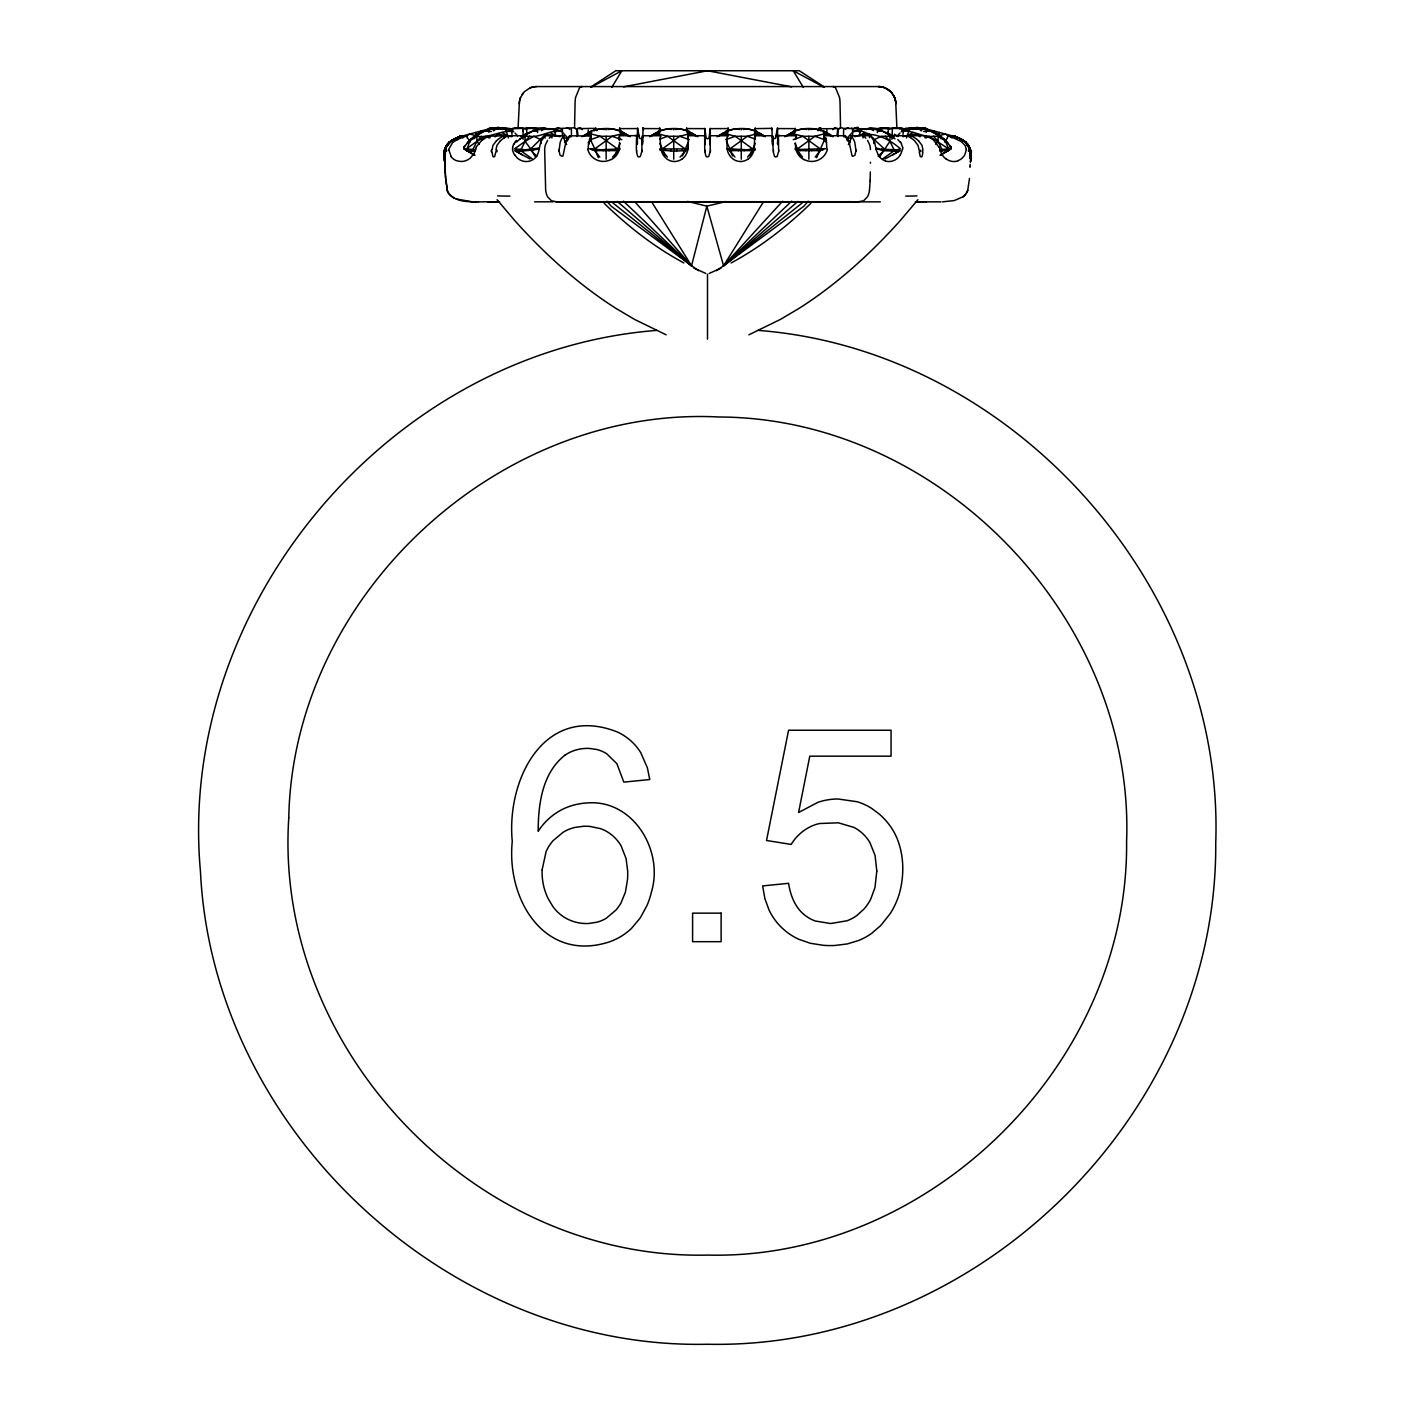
<?xml version="1.0" encoding="UTF-8"?>
<svg xmlns="http://www.w3.org/2000/svg" width="1415" height="1415" viewBox="0 0 1415 1415"><rect width="100%" height="100%" fill="white"/><g stroke="black" fill="none" stroke-linecap="round" stroke-linejoin="round"><path stroke-width="1.5" d="M452.446 140.173L445.584 147.302L444.964 162.707M594.052 128.96L594.035 130.958M704.688 136.123L704.847 144.578M704.723 129.066L704.882 141.129M710.277 140.456L710.312 128.358M444.947 159.382L445.088 151.44M444.947 158.551L444.947 156.853M588.339 142.703L590.479 139.678L591.576 130.941C601.287 127.739 612.341 127.438 621.786 131.56M620.69 134.071L620.69 130.941L628.278 135.628L620.69 134.071L612.147 136.282L600.119 136.282L591.576 134.071L583.988 135.628L591.576 130.941L582.06 136.76M688.256 134.071L688.256 130.941L695.844 135.628L688.256 134.071L679.731 136.282L667.685 136.282L659.16 134.071L659.16 130.941C668.871 127.739 679.908 127.438 689.353 131.56M710.295 136.282L710.171 150.185M755.84 134.071L755.84 130.941L763.428 135.628L755.84 134.071L747.315 136.282L735.269 136.282L726.744 134.071L726.744 130.941C736.437 127.739 747.491 127.438 756.937 131.56M777.596 129.066L777.578 138.599M826.661 142.703L824.521 139.678L823.424 130.941L831.012 135.628L823.424 134.071L814.881 136.282L802.853 136.282L794.31 134.071L794.31 130.941C807.151 126.554 822.292 127.81 832.94 136.76M820.948 130.976L820.735 128.394M820.93 128.747L837.928 128.641L834.956 127.739M710.348 129.101L708.95 138.033A1.893 1.769 -5.3 0 1 707.942 138.599M772.006 129.066L772.272 141.093M870.455 162.247L870.437 163.203M940.727 154.96L950.827 148.946L950.049 145.763M491.996 150.185L492.933 145.409L496.47 140.739M778.232 136.123L777.543 141.146M704.723 128.641L686.947 128.57M727.292 139.271L727.345 135.734L710.259 135.734L710.029 144.631M537.559 132.621L537.47 128.871M704.723 128.358L706.173 138.033A1.84 1.769 0 0 0 707.553 138.688M710.312 128.641L728.018 128.57M728 128.747L727.929 132.497M772.643 136.123L772.59 144.631L772.307 141.553M903.053 128.553L896.898 127.739L895.801 103.914A16.149 14.893 90 0 0 894.581 97.547L890.725 91.657L884.853 87.801A20.199 18.625 90 0 0 878.467 86.58L536.639 86.58A20.199 18.625 -90 0 0 530.254 87.801L524.381 91.657L520.525 97.529A16.149 14.893 -90 0 0 519.305 103.914L518.085 127.792L514.529 128.111M795.318 128.358L795.354 130.728M778.197 139.254L777.861 144.525M837.026 134.796L837.892 129.066M926.188 132.285C928.523 128.287 921.165 127.368 926.259 128.57M754.584 137.998L754.319 148.469M444.982 154.854L444.964 155.756L445.017 153.032M643.011 128.57L659.938 128.641L659.85 132.426M870.331 171.869L870.154 179.652M970.106 164.246L970.053 166.316M444.982 154.66L445.053 152.219L444.982 155.084L445.035 152.732L445 153.793M870.137 180.094L870.119 180.978M660.274 139.201L660.381 135.734L642.322 135.734A79.205 2.105 89.9 0 0 642.162 137.945L642.162 138.21M855.898 150.043L854.784 142.367A23.595 6.474 -89.9 0 0 853.988 140.315L853.616 139.59A73.085 19.951 89.9 0 0 851.158 135.752L870.084 135.716L872.418 138.528M870.119 181.208L869.447 190.371M970.053 166.439L970.018 167.359M642.039 140.739L641.809 150.185M445.035 152.466L445.159 149.566A8.932 8.242 90 0 1 447.264 144.525L449.475 142.261A22.18 22.18 0 0 1 451.526 140.739L453.048 139.82M778.586 150.202L778.498 140.739M795.177 132.267L795.336 128.641L777.596 128.57A66.063 1.574 89.9 0 0 777.454 127.845L775.615 138.033A1.875 1.769 -5.2 0 1 772.82 138.033L772.785 138.21A40.947 0.991 -89.9 0 1 772.908 140.616M771.564 129.649L771.882 127.934A69.494 1.68 -89.9 0 1 771.971 128.358L755.026 128.641L755.115 132.426M795.566 139.413L795.761 135.734L778.232 135.734A79.205 1.875 89.9 0 1 778.374 138.157A39.425 0.937 90 0 1 778.498 140.474M922.969 151.759L922.156 156.234A1.804 1.291 88.6 0 1 920.175 156.234L919.219 151.741M445.106 150.91L445.124 150.344M795.495 143.003L795.601 148.133A6.085 2.441 76.5 0 0 795.92 149.247A15.424 15.317 50.8 0 0 802.641 158.869A16.025 16.025 0 0 0 803.826 159.63M710.188 140.191L710.153 141.129M843.641 129.066L843.552 132.957A11.179 2.724 90 0 0 843.747 136.813M445.141 150.078L446.132 146.116L448.997 142.667A21.756 21.703 83.2 0 1 451.526 140.739L452.163 140.35M710.029 143.286L710.118 141.553M445.177 149.406L446.945 144.843L451.526 140.739A34.561 34.278 55.6 0 1 453.667 139.448L460.494 136.335M636.555 138.493L636.591 138.051A79.205 2.052 -89.9 0 1 636.732 135.645L619.257 135.734L619.452 139.431M710.224 143.746L710.135 144.525M619.805 132.267L619.682 127.828L619.611 130.728M619.646 128.641L637.44 128.57A72.643 1.875 -89.9 0 1 637.546 128.022L639.456 138.033A1.893 1.786 -5.4 0 0 640.464 138.599M888.213 131.507L888.284 130.534A26.301 18.147 -89.6 0 1 888.532 129.083M859.312 132.249L859.418 130.693M495.887 150.185L496.93 145.409L500.45 140.739M969.487 178.485L967.736 190.264A14.504 13.389 90 0 1 962.996 196.844A14.504 13.389 -90 0 0 967.789 190.424L967.736 190.264M637.457 143.87L637.475 141.553M727.168 138.033L726.992 148.61A6.031 2.37 78.3 0 0 727.168 149.265A15.388 15.282 54.9 0 0 732.899 158.922A12.859 12.841 0 0 0 739.815 161.487L740.646 161.505M852.555 129.066L852.661 136.123M877.388 132.621L877.495 128.624L870.72 127.774A23.86 14.327 82.9 0 0 869.659 127.934L866.67 129.561M855.827 151.334L854.908 155.279L852.944 156.251A1.84 1.84 0 0 1 852.025 155.827L849.407 143.534A21.03 5.748 -90 0 0 848.434 140.669M642.746 141.093L643.011 129.066M495.763 151.723L494.808 156.216A1.804 1.291 -88.6 0 1 492.809 156.234L492.013 151.741M710.082 151.741L708.844 156.216A1.822 1.822 0 0 1 706.014 156.269L704.812 151.741M778.48 151.759L777.242 156.234M641.72 151.723L640.464 156.216A1.84 1.84 0 0 1 637.652 156.251L636.449 151.759M642.711 141.553L642.428 144.383L642.339 137.52M824.149 140.792L824.344 135.734L845.427 135.734A70.555 19.315 -89.9 0 1 848.063 139.873L848.416 140.739M704.971 144.595L704.9 141.553M859.577 129.066L858.127 128.093M851.122 136.123L850.786 138.847M511.947 134.337L511.664 129.066L505.42 127.774M755.239 130.728L755.239 127.881M926.312 130.534L926.188 128.57M845.374 136.123L845.233 137.52M826.908 148.929L826.413 142.314M892.405 129.066L892.175 132.957A11.037 7.446 -89.8 0 0 892.706 136.795M688.115 148.61L688.168 142.261M926.277 130.923L926.613 128.641L914.002 127.898L919.732 127.792M562.356 136.123L562.462 129.19M686.664 127.774L686.363 130.728M863.309 136.247L863.026 137.927M926.383 130.056L926.595 128.694L921.961 128.641M921.307 128.624L921.236 129.013A21.437 20.836 73.5 0 0 921.094 130.764M512.584 147.178L513.61 144.135M909.031 127.81L903.46 129.083L903.018 134.319M445.513 147.514L445.212 148.823L449.422 142.296A22.109 22.109 0 0 1 451.526 140.739A34.915 34.88 -17.7 0 1 454.038 139.271L456.355 138.122M892.582 136.123L891.875 139.271M873.709 143.446L874.399 139.678L869.252 134.071L861.081 130.941L853.192 131.56C865.945 126.059 882.359 128.606 893.36 136.866M847.408 140.899L846.506 138.829L851.848 133.01M848.982 140.739L850.45 142.367L847.585 139.89M878.662 148.646L875.85 148.08L875.655 149.088L897.57 149.795L900.488 148.893C888.107 137.892 871.339 130.215 854.943 136.689M899.126 149.495L898.932 150.503L893.59 151.193L883.951 150.609L881.297 149.919L881.492 148.929M879.405 157.1L889.929 141.359L890 134.071L890.76 135.628L885.914 132.497M886.657 150.503L886.834 149.495M891.503 150.786L891.68 149.795M895.624 150.786L895.819 149.795M950.65 146.523L950.349 148.646L939.825 149.795L939.631 150.786L941.736 151.193L942.054 149.477L938.074 141.359L933.529 136.282C922.191 137.856 912.41 129.19 901.32 131.56C916.973 125.086 937.756 129.667 948.138 143.463M941.736 151.193L943.964 149.795M943.77 150.786L945.698 149.795M945.556 150.556L947.272 149.495M940.745 154.783L948.298 150.609L948.634 148.893L944.849 139.678L937.827 136.282L933.529 136.282M949.412 149.919L949.606 148.929M950.685 149.088L951.021 147.019M659.726 127.774L659.691 130.728M588.622 142.314L588.145 148.929M698.656 270.69L691.546 265.79L706.846 206.166L725.895 201.567M818.047 130.728L819.338 127.774M906.98 136.123L906.467 137.963M939.578 132.497L938.746 135.61L941.877 138.652M643.153 136.07L642.233 138.016A1.893 1.786 -5.4 0 1 641.243 138.582M589.33 139.66L589.896 137.892M445.354 148.097L447.741 143.888L445.265 148.469A6.138 5.589 -61.4 0 0 445.141 149.265A6.014 5.324 -63.3 0 1 445.283 148.168A5.996 5.2 -65.3 0 0 445.23 149.265A6.102 5.465 -63.9 0 1 445.3 148.54L447.635 144.012L445.265 148.487A6.138 5.572 -61.8 0 0 445.141 149.265A6.12 5.554 -62.5 0 1 445.23 148.504L446.132 146.099M948.174 136.123L953.02 135.734A81.699 81.628 31.2 0 1 958.291 137.874L960.75 139.112A35.976 35.959 -16.5 0 1 963.58 140.739L965.897 142.49M948.28 135.822L949.288 136.07M924.826 137.733L925.534 135.822L926.79 136.282M966.321 149.265L965.242 145.71L962.342 142.579A22.64 21.72 -82 0 0 960.891 141.5A25.558 24.515 -82.1 0 0 960.307 141.111L952.419 137.326L953.002 135.787A79.134 79.081 1 0 1 958.574 138.016A79.152 79.099 18.2 0 0 953.02 135.752A70.361 67.832 -89.7 0 1 962.342 139.89L967.701 144.277L969.894 148.858L967.648 144.224M540.672 142.402L539.044 149.424A11.426 7.57 -85.3 0 1 538.337 152.59L537.311 154.854M474.273 154.96L466.702 150.609L470.151 139.678C481.206 129.083 499.548 125.564 513.68 131.56C501.317 129.791 489.908 138.299 477.173 136.282L470.151 139.678L466.862 143.463M566.584 140.739L566.937 139.961A70.555 19.315 89.9 0 1 569.573 135.769L590.674 136.088M947.502 137.945L944.566 142.066M476.165 147.089L482.427 139.59M952.118 137.98L948.899 135.981M614.818 155.915L620.071 143.357M682.384 155.915L688.504 141.518M749.968 155.915L755.221 143.357M816.65 157.684L824.521 139.678L814.881 136.282L797.512 148.893L794.876 148.929L797.512 150.609L820.222 150.609L825.37 148.646L800.253 149.495L797.512 148.893L794.929 143.357M541.149 141.305L545.005 135.734L563.842 135.734A73.085 19.951 -89.9 0 0 561.366 139.501L561.012 140.35A23.595 6.474 89.9 0 0 560.199 142.314L559.102 150.043M480.941 132.497L473.99 138.705L476.855 134.071L476.926 141.359L472.946 149.477L473.264 151.193L475.369 150.786L475.175 149.795L464.651 148.646L463.855 147.231L464.951 145.763M728.177 127.774L728.548 130.728M643.188 127.792L643.206 127.757A63.392 1.68 89.9 0 0 643.047 128.376M832.71 129.649L834.709 127.774M611.722 87.447L621.839 70.75L591.116 87.235M716.45 270.69L723.56 265.79L763.322 202.08M900.453 154.801L898.985 156.8A19.474 14.044 88.2 0 1 896.685 158.869L896.385 159.152A23.224 16.573 -89.4 0 1 891.521 161.222A24.533 17.493 -89.2 0 1 890.106 161.487A24.143 17.228 -89.5 0 1 885.277 160.992M446.857 144.949L445.265 148.504A6.085 5.501 -63.4 0 0 445.141 149.265M547.605 140.35L545.571 144.489A8.932 3.378 -90 0 0 544.669 149.389L545.659 190.371A14.504 5.483 -90 0 0 547.57 196.844L551.479 200.771L556.997 201.867M473.07 154.73L470.965 157.366A20.005 14.115 -88.3 0 1 469.179 158.958L468.931 159.099A24.002 17.122 89.4 0 1 458.548 161.098L457.717 161.009A18.2 13.248 -87.1 0 1 450.943 156.57M454.64 138.953L454.233 139.165A35.428 35.41 -5.9 0 0 451.526 140.739A21.596 21.596 0 0 0 448.98 142.667L448.06 143.552L448.997 142.667A29.803 29.75 -15.5 0 1 454.127 139.271A35.198 35.18 -20.6 0 0 451.526 140.739A22.109 22.092 -29 0 0 449.422 142.314L445.265 148.504A6.102 5.483 -64.1 0 0 445.212 149.265L445.601 147.266L445.265 148.504A6.138 5.501 -63.2 0 0 445.212 149.265A6.138 5.519 -63.3 0 1 445.3 148.487L450.129 141.73A23.737 22.888 89.3 0 1 451.526 140.739A35.251 35.234 -2.6 0 1 454.162 139.201L454.569 138.988M522.135 94.434L523.179 92.983M935.81 144.365L938.074 141.359L938.145 134.071L941.01 138.705L938.888 135.628L934.059 132.497M845.303 129.472L846.506 128.323M514.759 142.349L516.51 140.35M612.447 157.1L620.124 148.929L600.349 149.795L589.63 148.646L594.778 150.609L617.488 150.609M680.031 157.1L687.708 148.929L659.708 148.929M747.598 157.1L752.639 150.609L755.292 149.919M815.182 157.1L820.222 150.609M852.856 129.349L855.279 127.774M917.928 199.71L899.905 220.988C870.048 254.152 836.672 284.45 798.944 308.452L780.496 319.383L748.871 334.807M463.855 147.231L470.151 139.678M594.282 128.358L577.072 128.641L580.044 127.739M447.458 144.224L448.449 143.18M549.232 138.21L551.514 135.84M808.213 201.213L803.932 206.166L723.56 265.79L706.846 206.166L687.584 201.408M481.471 136.282L476.926 141.359L466.366 148.893M521.64 136.866C532.624 128.694 549.055 126.006 561.808 131.56C550.718 129.172 540.919 137.75 529.617 136.282L525.071 141.359L514.512 148.893L525.69 149.795L539.15 148.08L539.345 149.088L521.41 151.193L516.05 150.503L515.874 149.495M802.959 202.327L723.56 265.79L782.583 201.213M495.038 136.866L497.62 134.071L511.929 136.689M897.322 135.928L899.993 133.01M448.06 143.552L449.068 142.597A21.596 21.596 -75.2 0 1 451.544 140.757A40.027 40.009 0 0 1 455.825 138.387L456.656 137.98A78.816 78.745 2.5 0 1 461.998 135.769L466.844 136.123M878.184 156.269L883.951 150.609M566.018 140.739L564.55 142.367L568.494 138.829L563.152 133.01M473.123 138.652L481.241 130.941L485.292 131.188M797.848 201.408L723.56 265.79L791.693 201.16M810.83 203.353C786.545 226.86 760.669 247.006 731.131 262.942M535.595 157.1L530.713 148.893L545.748 134.071L560.057 136.689M587.809 133.947L590.479 131.56M470.204 140.828L476.112 135.628M723.56 265.79L726.868 262.925M859.966 129.897L861.399 128.73L859.153 135.628L865.149 132.497M908.112 129.897L909.527 128.73L907.28 135.628L903.071 136.689M564.673 755.415C542.157 773.28 538.213 804.392 538.195 831.277C545.995 819.09 558.041 809.698 571.961 805.613A61.959 61.959 0 0 1 586.553 802.995C632.77 798.679 663.989 850.309 651.484 891.804A80.478 80.478 0 0 1 647.009 905.459L640.217 917.981L631.55 928.328A59.978 59.978 0 0 1 621.079 936.376A61.818 61.818 0 0 1 609.104 941.983C544.315 962.731 506.252 899.462 512.265 841.447C506.234 778.94 544.598 703.485 617.046 731.856A53.876 53.876 0 0 1 630.436 740.47A53.682 53.682 0 0 1 640.712 752.603L647.363 767.744L649.768 779.524L623.82 782.124L616.887 763.676L606.681 753.717A33.765 33.765 0 0 0 596.776 749.49L589.401 748.429A43.777 43.777 0 0 0 584.342 748.5A39.691 39.691 0 0 0 564.638 755.362M875.637 129.649L880.554 127.774A31.307 22.056 -89.9 0 1 882.288 127.721L884.8 127.934A69.282 48.8 -89.9 0 1 887.311 128.358L888.496 128.624L877.495 128.624M962.872 196.844L954.311 200.559L942.514 201.85M879.617 129.649L884.534 127.774A31.236 22.003 89.9 0 1 886.25 127.721L888.142 127.845A66.027 46.483 89.9 0 1 891.291 128.376L903.46 128.641L899.321 128.641M882.748 158.834L893.59 151.193L893.909 149.477L889.929 141.359L885.383 136.282L881.103 136.282L874.399 139.678L884.287 148.893M521.091 136.601L522.383 135.734L507.879 135.734A79.063 55.875 89.9 0 0 503.935 138.033L503.475 138.369A39.991 28.247 89.9 0 0 500.45 140.739M466.207 136.318L469.585 134.071L476.236 135.628L475.422 132.497M598.35 157.684L594.778 148.893L612.147 136.282L621.786 139.678M665.032 155.915L662.362 148.893L679.731 136.282L689.353 139.678M752.639 150.609L729.928 150.609L727.292 148.929L729.928 148.893L747.315 136.282L755.009 139.006M590.851 86.969L615.773 70.75L799.334 70.75L824.255 86.969M529.068 132.497L524.257 135.61L525 134.071L525.071 141.359L521.091 149.477L521.41 151.193L532.252 158.834M888.691 129.543L893.307 127.881A26.248 20.783 -80 0 1 894.917 127.739L896.243 127.721M649.626 136.76L656.383 132.603M659.16 134.071L651.572 135.628L659.16 130.941L658.063 131.56M717.21 136.76L723.949 132.603M726.744 134.071L719.156 135.628L726.744 130.941L725.647 131.56M784.794 136.76L791.533 132.603M794.31 134.071L786.722 135.628L794.31 130.941L793.214 131.56M452.482 140.156L453.384 139.643M901.797 129.968L905.918 128.305M939.967 155.261L950.827 148.946M892.582 154.96L900.17 150.609L885.047 158.958M453.578 139.519L453.631 139.501A30.405 30.122 31.3 0 0 449.404 142.278M454.003 139.289L454.144 139.218A29.697 29.662 -28.8 0 0 448.962 142.614A30.016 29.963 -4.4 0 1 454.25 139.201M457.469 139.59L454.25 141.465A22.039 21.119 82.9 0 0 452.322 142.95L448.767 149.265A11.55 8.826 -84.5 0 0 448.785 150.008M477.899 134.69L485.027 130.941L491.341 131.56M526.044 134.69L533.172 130.941L537.382 131.365M913.294 132.497L907.316 135.61L917.38 134.071L919.962 136.866M909.385 129.101L908.819 129.384M493.198 130.622L496.877 128.73L502.891 129.419M541.326 130.622L545.023 128.73L551.019 129.419M454.781 138.882L455.825 138.369M925.888 137.98L929.231 136.282L948.634 148.893M520.048 138.829L525.319 136.282L529.617 136.282M462.882 137.98L462.015 135.858A78.833 78.816 -86.8 0 0 456.461 138.051L456.196 138.192A40.84 40.84 0 0 0 451.526 140.722A22.587 21.773 90 0 0 449.262 142.42M488.352 136.247L503.899 135.734A79.063 55.839 -89.9 0 0 499.973 138.033L499.513 138.369A40.115 28.335 -89.9 0 0 496.47 140.739M457.063 137.786L456.815 137.892A80.036 78.639 -13.6 0 1 461.98 135.734L462.015 135.858A78.886 77.56 12.3 0 0 456.567 138.086M709.198 273.449L721.031 268.089M555.388 129.066L556.944 128.058M584.006 135.61L591.576 132.497M651.59 135.61L659.16 132.497M719.156 135.61L726.726 132.497M786.74 135.61L794.31 132.497M840.262 127.828L838.423 129.738A11.408 3.042 -89.2 0 0 837.786 131.683M460.353 136.388L461.768 135.84A81.557 80.231 16.5 0 0 456.78 137.839M461.361 136.052A67.319 64.895 89.7 0 0 452.782 139.89L453.454 139.59A69.742 67.23 89.9 0 1 461.343 136.035L461.998 135.769A79.983 78.515 -16.4 0 0 456.833 137.927A81.345 81.274 -12.9 0 1 461.998 135.752L461.661 135.893M466.72 135.787L459.645 138.528A52.974 50.48 -87.1 0 0 457.523 139.678M464.774 136.494L466.101 135.999M659.991 139.006L667.685 136.282L685.072 148.893M725.647 139.678L735.269 136.282L752.639 148.893L755.292 148.929M793.214 139.678L802.853 136.282L820.222 148.893M958.167 160.779L957.371 161.045A23.984 16.998 88.9 0 1 946.264 158.993M594.335 130.428L600.119 128.73L604.134 129.508M659.991 130.994L667.685 128.73L671.701 129.508M727.575 130.994L735.269 128.73L739.284 129.508M795.142 130.994L802.853 128.73L806.868 129.508M847.532 127.881L848.505 127.721M461.361 136.282L489.484 128.73L493.552 129.313M846.506 138.829L850.716 137.75M726.496 141.518L729.928 148.893L747.067 149.795L752.639 148.893M512.124 128.535L516.104 127.898M861.876 129.508L865.697 128.73M910.022 129.508L913.825 128.73M566.672 201.655L564.072 201.814M608.132 129.508L612.147 128.73L619.858 130.994M675.716 129.508L679.731 128.73L687.425 130.994M743.3 129.508L747.315 128.73L755.009 130.994M810.866 129.508L814.881 128.73L820.665 130.428M623.52 86.828L707.553 70.75L791.569 86.828M924.402 128.287L924.897 128.358A60.668 60.633 22.9 0 0 918.795 127.721L917.61 127.721A29.662 29.644 -24.5 0 0 914.09 127.863L912.94 128.04L921.713 127.969M488.812 132.285L488.617 128.606L501.246 127.916M488.405 128.712L505.102 127.757M685.072 150.609L673.717 151.193L659.708 149.919M921.448 129.313L925.534 128.73L953.639 136.282M490.899 128.27L499.477 127.757M491.076 128.234L492.986 128.004M913.17 128.004L917.309 127.721A30.529 30.316 79.3 0 0 915.31 127.774L909.916 127.757M497.638 128.093L502.219 128.058L490.209 128.358A63.799 62.932 -50.3 0 1 495.515 127.916M863.981 129.419L869.977 128.73L873.674 130.622M912.109 129.419L918.123 128.73L921.802 130.622M656.507 330.403C390.452 351.203 176.344 605.62 200.435 871.269C212.657 1129.807 448.714 1350.016 707.5 1344.25C977.535 1350.052 1217.784 1113.11 1215.733 843.022C1224.824 587.596 1013.441 350.159 758.493 330.403M558.235 127.774L562.056 129.349M493.163 127.987L501.865 127.987M840.457 127.774A30.051 8.207 89.9 0 1 840.687 127.739L842.332 127.987A77.171 21.084 90 0 1 843.163 128.358L859.613 128.624M877.618 131.365L881.828 130.941L888.956 134.69M923.659 131.56L929.973 130.941L937.101 134.69M464.35 146.523L464.173 148.946L466.702 150.609L473.264 151.193M855.421 127.757L856.623 127.757M495.126 127.916A64.453 64.135 -19.6 0 0 490.227 128.482A69.653 69.636 -86.4 0 1 493.676 127.934L495.904 127.774M499.778 127.881L504.978 127.757M929.708 131.188L933.758 130.941L938.729 135.628L945.415 134.071L948.793 136.318M495.604 127.792L496.63 127.739A32.032 32.014 -42.6 0 1 501.016 127.863L502.219 128.058L500.397 127.828M497.815 127.721A30.741 30.493 -79.2 0 1 499.796 127.774A31.625 31.625 0 0 0 497.196 127.721L495.48 127.792A63.587 63.587 -86.7 0 0 490.209 128.376A69.547 69.547 0 0 1 493.694 127.934A69.441 69.441 86.5 0 0 490.209 128.358A60.509 60.474 17.5 0 1 496.382 127.739L497.39 127.721M915.682 127.757L917.168 127.721M499.796 127.774A31.749 31.749 0 0 0 497.16 127.739L496.117 127.757A61.34 61.34 0 0 0 490.209 128.358A69.494 69.494 0 0 1 493.711 127.934M496.4 127.739L496.223 127.757A60.986 60.951 -2.5 0 0 490.227 128.394A63.374 63.374 0 0 1 495.48 127.792A63.304 63.286 86.3 0 0 490.209 128.376A60.898 60.845 -13.1 0 1 496.24 127.757A61.27 61.199 -20 0 0 490.227 128.394A60.863 60.827 -15 0 1 496.258 127.721L497.266 127.721A30.228 30.21 -15.8 0 1 501.016 127.863A32.28 32.244 26.7 0 0 496.4 127.774A60.527 60.509 3.5 0 0 490.209 128.358A60.827 60.827 0 0 1 496.276 127.721L497.266 127.721A30.281 30.263 -2.5 0 1 501.016 127.863A29.768 29.556 77.6 0 0 497.709 127.721M916.973 195.907L914.744 195.977A72.979 7.588 4.1 0 1 910.676 196.066L905.706 196.101M518.102 127.739L520.755 127.774A22.905 18.112 79.9 0 1 522.648 128.093L526.292 129.543M495.232 201.814L498.947 201.638L493.959 201.814M910.836 127.721L917.451 128.093M674.566 161.505L675.291 161.487A12.877 12.859 0 0 0 682.172 158.905M495.002 201.814L493.145 201.814M558.023 201.867L563.046 201.814M498.345 127.721L497.019 127.721A30.422 30.405 -12.3 0 1 501.016 127.863A30.033 30.016 14.4 0 0 497.337 127.721L497.125 127.721A30.405 30.387 -22.7 0 1 501.016 127.863A30.051 30.016 -0.4 0 0 497.319 127.739A50.728 50.728 0 0 0 492.385 128.093M478.27 201.867L487.927 201.814M851.406 201.814L848.434 201.655M940.993 201.867L925.145 201.814M962.465 140.05L961.687 139.607A72.819 70.202 -89.9 0 0 953.002 135.769A81.982 80.443 -14.7 0 1 958.256 137.963L958.167 137.839A81.911 80.567 -16 0 0 953.038 135.681L951.092 135.734M476.342 201.867L478.376 201.867M476.572 201.867L475.405 201.867M487.609 201.814L488.882 201.814M475.865 201.867L474.343 201.867M488.458 201.814L490.156 201.814M921.961 201.814L923.553 201.814M555.352 128.641L574.543 127.774L575.056 103.914A16.202 6.138 -90 0 1 575.551 97.547L579.531 87.801A20.058 7.588 -90 0 1 582.149 86.58A20.058 7.606 90 0 0 580.857 86.863M511.558 128.73L523.798 128.358A69.353 48.977 -89.9 0 1 526.292 127.934L528.803 127.721A31.395 22.162 -89.9 0 1 530.554 127.774L535.489 129.649M635.105 135.522L639.368 135.522M775.738 135.522L780.001 135.522M925.569 135.716L911.065 135.716A79.311 55.822 89.9 0 1 915.027 138.033L915.7 138.511A39.355 27.716 89.9 0 1 918.53 140.722M885.383 136.282L889.681 136.282L894.952 138.829M562.799 201.726L852.308 201.726M488.723 201.867L499.69 201.867M534.569 201.832L553.336 201.814M555.759 201.814L880.325 201.867M915.417 201.867L926.383 201.867M852.06 201.814L857.26 201.867M490.598 201.814L491.783 201.814M475.157 201.867L473.406 201.867M492.455 201.814L493.357 201.814M492.915 201.814L491.553 201.814M509.878 196.101L504.306 196.066A72.979 7.588 -4.1 0 1 500.256 195.977L497.585 195.889M857.614 201.867L863.539 200.824L867.519 196.773A14.504 5.483 -90 0 0 869.482 190.424M473.99 201.867L471.655 201.832M917.504 127.721L922.226 128.022A73.085 72.183 54.7 0 1 924.897 128.287A63.993 63.887 21.9 0 0 919.856 127.704L919.962 127.81M920.334 201.814L916.283 201.655M472.469 201.85L455.665 198.825L459.044 200.081A37.993 37.993 0 0 0 465.358 201.39L471.425 201.832M918.176 127.721L917.857 127.721A31.325 31.325 0 0 0 915.31 127.774A29.963 29.715 -87.5 0 1 916.938 127.721L923.128 128.128M498.151 127.721L499.265 127.739M920.404 127.969A66.523 65.621 49.9 0 1 924.862 128.5A66.063 66.063 -86.1 0 0 920.422 127.845L917.734 127.721A31.254 31.254 0 0 0 915.31 127.774M923.783 128.199L922.085 128.004A72.66 72.643 -86.6 0 1 924.897 128.358A63.339 63.321 86.8 0 0 919.608 127.774L917.698 127.721A30.051 30.033 12.6 0 0 914.09 127.863L912.887 128.058L914.072 127.881A29.91 29.892 -10.1 0 1 917.698 127.721L917.964 127.721A30.44 30.422 24.5 0 0 914.09 127.863A32.014 31.979 -28.7 0 1 918.583 127.774L920.493 127.845A66.134 66.134 0 0 1 924.897 128.376A64.117 63.781 13.7 0 0 919.892 127.916M921.342 127.934A69.3 69.3 0 0 1 924.897 128.358A59.925 59.908 -58.3 0 0 918.547 127.704L917.769 127.721A30.193 30.157 8.7 0 0 914.09 127.863A32.12 32.103 28.3 0 1 918.636 127.757L919.608 127.792A63.197 63.197 0 0 1 924.879 128.376A69.459 69.441 86.2 0 0 921.377 127.934L923.341 128.146M918.689 127.739A60.332 60.279 7.5 0 1 924.879 128.394A61.163 61.128 28 0 0 918.936 127.757A60.827 60.827 0 0 1 924.897 128.358A60.226 60.191 -12.3 0 0 918.636 127.739L917.769 127.721A30.033 29.998 9 0 0 914.09 127.881A30.139 30.104 16.8 0 1 917.84 127.739L918.724 127.739A60.474 60.456 11.6 0 1 925.251 128.429M918.317 127.739L920.351 127.845M566.601 127.721L567.574 127.881M920.121 127.828L922.969 128.111M947.077 150.503L948.298 150.609M501.334 127.916L502.237 128.058M899.975 128.04L900.877 128.164M878.52 149.406L881.297 149.919M549.303 128.73L553.124 129.508M501.175 128.73L504.978 129.508M564.284 137.75L568.494 138.829M509.789 128.447L512.743 129.649M580.292 127.774L582.29 129.649M851.476 128.199L852.626 128.624M949.235 136.105L950.562 136.53M574.738 127.828L576.577 129.738A11.408 3.042 89.2 0 1 577.214 131.683M823.424 132.497L830.994 135.61M755.84 132.497L763.41 135.61M688.274 132.497L695.844 135.61M620.69 132.497L628.26 135.61M666.129 334.807L634.486 319.383L616.056 308.452C578.328 284.45 544.952 254.152 515.095 220.988L497.072 199.71M693.969 268.089L705.802 273.449M958.539 138.016L960.007 138.723M959.158 138.299L959.883 138.652M489.112 137.98L485.769 136.282L476.926 141.359L479.19 144.365M549.851 132.497L555.83 135.61L553.601 128.73L555.034 129.897M501.706 132.497L507.684 135.61L505.473 128.73L506.888 129.897M595.627 127.774L596.918 130.728M961.687 139.607L960.785 139.13A30.104 30.051 7.5 0 1 966.162 142.632L967.241 143.764M969.965 150.043L970.071 152.502L969.929 149.265A6.12 5.554 62.2 0 0 969.876 148.54L966.127 142.685A29.963 29.927 21.6 0 0 960.873 139.218L961.015 139.254A29.662 29.627 29.3 0 1 966.144 142.632L969.841 148.487A6.155 5.625 61.4 0 1 969.947 149.265L970.159 157.189L969.929 149.265A6.12 5.554 62.4 0 0 969.876 148.54L964.889 141.677A23.825 22.976 -89.3 0 0 963.562 140.739L961.351 139.431M823.99 87.235L793.267 70.75L803.384 87.447M529.953 158.958L514.83 150.609L522.418 154.96M466.702 150.609L474.255 154.783M683.87 262.942C654.331 247.006 628.455 226.86 604.17 203.353M464.173 148.946L475.033 155.261M758.617 132.603L765.374 136.76M691.051 132.603L697.79 136.76M623.467 132.603L630.206 136.76M568.6 128.323L569.803 129.472M617.488 148.893L600.119 136.282L590.479 139.678L594.778 148.893M946.211 159.134L945.945 158.94A20.022 14.062 87.8 0 1 944.141 157.33L942.019 154.748M894.351 136.848L892.653 135.716L907.086 135.716A79.311 55.857 -89.9 0 1 911.065 138.051L911.508 138.352A40.221 28.335 -89.9 0 1 914.55 140.722L918.052 145.409L919.096 150.202M887.948 89.41L891.928 92.983M539.486 129.649L534.534 127.774A31.484 22.251 89.9 0 0 532.747 127.721L531.509 127.792A63.286 44.714 89.9 0 0 527.777 128.376L526.539 128.641L543.749 127.739A26.16 15.6 -82.8 0 1 544.934 127.881L548.259 129.543M651.784 202.08L691.546 265.79L611.174 206.166L606.894 201.213M933.688 140.35L938.923 147.107M612.147 202.327L691.546 265.79L634.769 201.726M967.559 144.118L969.841 148.557L965.755 142.367A22.764 21.933 -90 0 0 963.615 140.775A35.234 35.198 14.8 0 0 960.944 139.201A30.051 30.033 18.4 0 1 966.162 142.614L965.631 142.261A30.246 29.927 -38.1 0 0 961.528 139.572A34.314 34.031 -55.8 0 1 963.58 140.722A22.18 22.18 0 0 1 965.631 142.243L969.929 149.265A6.014 5.324 63.6 0 0 969.823 148.204M617.258 201.408L691.546 265.79L623.414 201.16M681.659 257.194L691.546 265.79M960.873 139.165A35.446 35.428 17 0 1 963.58 140.739A21.738 21.703 -82.8 0 1 966.038 142.597L966.091 142.65A21.596 21.579 0 0 0 963.562 140.739A35.287 35.269 27.5 0 0 960.926 139.201M938.888 135.628L944.795 140.828M470.452 142.066L467.516 137.945M824.521 131.56L827.191 133.947M966.038 142.597L969.929 149.265A6.014 5.236 64.8 0 0 969.735 148.204L967.984 144.631A8.932 8.242 90 0 1 970.089 149.389M863.575 135.84L865.874 138.21M966.657 143.18L969.841 148.557L968.974 146.134M897.818 139.59L900.329 142.296M918.53 140.739L922.049 145.409L922.987 150.202M531.05 150.609L536.816 156.269M969.806 148.522A6.138 5.519 63.1 0 1 969.894 149.265A6.12 5.519 63.6 0 0 969.806 148.522A6.049 5.412 65.3 0 1 969.894 149.265L965.702 142.314A22.463 22.216 -81.6 0 0 963.562 140.757A39.39 39.39 0 0 0 959.547 138.511M515.007 133.01L517.678 135.928M944.849 139.678L951.145 147.231M967.453 143.994L969.753 148.08M797.512 148.893L797.512 150.609L802.553 157.1M729.928 148.893L729.928 150.609L734.969 157.1M662.362 150.609L667.402 157.1M594.778 150.609L599.818 157.1M967.701 144.295L969.24 146.629M530.713 148.893L525.071 141.359L533.897 136.282L540.601 139.678L541.273 143.446M772.838 138.016L771.936 136.07M878.75 156.251L876.221 149.937A11.55 7.57 85.3 0 1 876.168 149.336L874.665 142.827M867.501 140.35L869.518 144.489A8.932 3.378 -90 0 1 870.437 149.389L870.366 149.566M451.137 156.304L448.82 150.008M514.724 154.801L516.74 157.383A19.792 14.327 -87.7 0 0 518.491 158.94L518.827 159.17A23.241 16.679 -89.1 0 0 523.585 161.239A24.533 17.511 89.3 0 0 525.089 161.469A24.25 17.298 89 0 0 529.918 161.009L531.474 160.39A17.157 12.204 -89.8 0 0 537.488 155.084M873.09 139.59L874.028 141.341M901.302 143.729L902.575 147.195M797.512 150.609L800.183 155.915M729.928 150.609L732.616 155.915M659.779 143.357L662.362 148.893M893.856 95.955L894.581 97.529A16.149 14.893 -90 0 1 895.801 103.914A17.334 17.334 0 0 0 878.467 86.58A20.199 18.625 -90 0 1 884.835 87.801M637.121 144.525L637.44 138.599M447.37 190.264C445.99 194.138 460.282 201.602 452.234 196.844A14.504 13.389 -90 0 1 447.317 190.424L445.69 179.652M490.174 137.733L489.484 135.858M825.14 137.892L825.706 139.66M447.405 190.371L445.53 176.928M508.498 137.963L508.356 137.52A26.301 18.926 -89.5 0 1 507.897 136.176M504.518 137.963L504.005 136.123M643.312 127.774L643.489 129.649M523.161 139.271L522.453 136.123M577.108 129.066L577.974 134.796M567.415 139.89L567.592 140.899M551.991 137.927L551.709 136.247M533.508 148.929L533.703 149.919M528.166 149.495L528.343 150.503M523.32 149.795L523.497 150.786M519.181 149.795L519.376 150.786M471.036 149.795L471.23 150.786M467.728 149.495L467.923 150.503M465.394 148.929L465.588 149.919M463.978 147.019L464.315 149.088M488.723 130.905L488.458 129.066L488.688 130.534M686.965 128.694L687.036 132.497M564.214 138.847L563.878 136.123M569.767 137.52L569.626 136.123M526.592 129.066L526.822 132.957A11.037 8.101 -89.8 0 1 526.575 135.327M590.869 140.792L590.692 136.265M773.209 151.723L774.465 156.216A1.857 1.857 0 0 0 775.455 156.853M559.173 151.334L560.092 155.279L562.056 156.251A1.84 1.84 0 0 0 562.975 155.827L565.593 143.534A21.03 5.748 90 0 1 566.566 140.669M555.547 130.693L555.653 132.267M687.902 138.316L687.761 139.271M522.772 130.534L522.825 131.507M687.955 138.882L688.079 140.739M445.619 178.485L445.477 175.973M445.513 176.68L445.424 175.035M619.399 140.598L619.31 139.059M445.46 175.743L445.318 173.037M445.354 173.85L445.283 172.223M619.505 142.597L619.416 148.133A6.085 2.653 -76.1 0 1 619.328 149.283A15.406 15.406 0 0 1 612.447 158.94A16.007 16.007 0 0 1 611.209 159.63M571.359 129.066L571.448 132.957A11.179 2.724 -90 0 1 571.253 136.813M445.3 172.807L445.23 171.286M445.265 172.099L445.194 170.49M445.23 171.056L445.124 168.526M773.121 150.185L772.908 140.739M445.141 169.216L445.088 167.589M970.053 152.484L970.142 155.703M840.545 127.792L840.05 103.914A16.202 6.138 -90 0 0 839.555 97.547L835.558 87.801A20.058 7.606 -90 0 0 832.957 86.58A20.058 7.588 90 0 1 834.249 86.863M704.723 150.185L704.688 135.734L687.708 135.734L687.743 138.511M636.361 150.202L636.449 140.739A39.443 1.008 -89.9 0 1 636.555 138.599M445.106 168.173L445.071 166.793M970.053 152.413L970.124 154.447M445.088 167.359L444.964 162.584M445.053 166.563L444.982 163.291M754.761 139.201L754.655 135.787L772.643 135.734A79.187 1.928 -89.9 0 1 772.785 138.157M970.089 153.457L970.159 158.922M660.451 137.892L660.487 139.307M636.768 139.66L636.732 136.123M444.31 152.59A14.787 1.274 -86 0 0 444.77 161.186L444.947 161.239M637.44 138.316L637.422 130.534M444.947 160.832L444.947 159.258M970.159 157.631L970.159 158.498A16.025 1.38 86.1 0 1 969.7 155.774M660.487 142.667L660.752 148.469A6.173 2.193 77.8 0 0 660.982 149.265A15.636 15.512 54.6 0 0 666.801 158.922A12.841 12.841 0 0 0 674.46 161.522M826.873 130.038L826.873 133.7M822.858 148.929L822.858 149.919M817.481 149.495L817.481 150.503M811.768 149.795L811.768 150.786M808.867 128.73L808.867 129.897M808.867 136.282L808.867 159.205M805.966 149.795L805.966 150.786M800.253 149.495L800.253 150.503M749.897 149.495L749.897 150.503M744.184 149.795L744.184 150.786M741.283 128.73L741.283 129.897M741.283 136.282L741.283 159.205M738.382 149.795L738.382 150.786M732.669 149.495L732.669 150.503M707.5 274.209L707.5 339.175M682.331 149.495L682.331 150.503M676.618 149.795L676.618 150.786M673.717 128.73L673.717 129.897M673.717 136.282L673.717 159.205M670.816 149.795L670.816 150.786M665.103 149.495L665.103 150.503M614.747 149.495L614.747 150.503M609.034 149.795L609.034 150.786M606.133 128.73L606.133 129.897M606.133 136.282L606.133 159.205M603.232 149.795L603.232 150.786M597.519 149.495L597.519 150.503M592.142 148.929L592.142 149.919M588.233 130.038L588.233 133.7M445.017 149.389A8.932 8.242 -90 0 1 447.264 144.525M448.944 142.614A29.839 29.803 -23.7 0 1 454.144 139.254M444.664 161.823A15.583 1.574 -85.8 0 1 444.257 151.529M462.227 135.698A81.327 81.221 -21.3 0 0 456.815 137.909A81.38 81.345 -32.5 0 1 461.998 135.752A78.833 78.78 -7.1 0 0 456.55 138.016A78.851 78.833 86.2 0 1 461.998 135.769A81.38 81.362 -23.2 0 0 456.815 137.892A81.345 81.256 -9.2 0 1 461.998 135.787A78.816 78.816 0 0 0 456.479 138.051A78.851 78.833 86.9 0 1 461.998 135.769A78.851 78.833 -86.6 0 0 456.461 138.051M448.626 143.039A34.491 33.96 -15.7 0 1 456.231 138.493M444.752 161.204A15.3 1.362 -85.9 0 1 444.292 152.802M449.439 142.314A22.463 22.233 81.6 0 1 451.544 140.757A40.664 40.664 -88 0 1 456.125 138.228A40.77 40.77 0 0 0 451.526 140.722M495.091 127.721A64.471 64.347 -20.1 0 0 490.209 128.27A69.795 69.105 -55.2 0 1 493.711 127.828M475.652 149.371A15.176 10.365 -85.6 0 1 473.194 154.925M475.705 149.229A6.774 2.388 -71.4 0 1 476.36 147.266M482.621 139.908A62.065 51.913 69.5 0 1 488.387 136.3M493.817 129.066A21.455 20.942 -71.5 0 1 494.012 130.746M467.357 138.033A24.568 20.96 87.2 0 1 466.667 136.211M516.652 142.066A55.273 25.541 -72.3 0 1 521.074 138.21M513.875 144.454A16.732 10.825 87.6 0 1 514.954 142.685M512.743 149.265A6.721 5.731 56.9 0 1 512.69 147.195M514.618 154.907A15.158 11.585 -83.1 0 1 512.442 149.353M540.707 142.544A23.383 6.544 -88.3 0 1 541.167 141.447M556.856 128.8A63.003 20.624 -78.5 0 1 558.164 128.287M545.129 138.104A24.869 13.602 -87.4 0 1 544.775 136.335M555.582 128.906A21.756 4.793 86 0 1 555.741 130.605M589.401 141.111A82.371 5.395 -79 0 1 590.197 138.635M588.994 143.516A33.872 3.75 -84 0 1 589.277 142.331M588.782 144.171A22.552 3.078 -86.4 0 1 589.118 142.561M611.103 159.417A16.113 16.007 51.5 0 1 587.756 149.389M619.487 138.847A80.195 5.731 79.7 0 1 619.434 136.565M594.353 129.03A73.12 10.613 84.8 0 1 594.707 128.517M660.186 139.484A81.699 2.37 -87.8 0 1 660.221 142.066M660.628 136.141A29.556 0.991 -87.1 0 1 660.84 136.353M682.26 159.011A15.37 15.37 0 0 0 687.955 149.265A6.031 2.494 -78.2 0 0 688.168 148.593M688.061 137.255A22.198 0.92 89.6 0 1 688.185 137.644M688.044 144.719A79.205 1.008 87.3 0 1 688.238 147.744M686.806 131.206A59.66 1.521 89.4 0 1 686.929 129.543M659.726 131.33A61.482 1.291 -88.4 0 1 659.885 129.756M727.416 131.436A79.187 1.026 -87.8 0 1 727.522 130.941M748.27 158.887A12.841 12.841 0 0 1 740.646 161.522M754.142 149.265A15.618 15.618 0 0 1 748.358 159.011M754.407 148.451A6.173 2.352 -77.7 0 1 754.266 149.265M754.407 134.425A81.699 2.37 87.4 0 1 754.496 132.869M755.292 139.271A61.446 1.026 89.4 0 1 755.327 136.813M727.911 136.371A62.207 1.274 -88.3 0 1 728.053 134.177M795.92 134.956A80.177 5.961 -79.4 0 1 795.955 136.972M795.637 138.812A34.296 2.335 -80.2 0 1 796.521 136.477M827.386 149.406A16.131 16.131 0 0 1 803.932 159.417M826.095 139.289A22.552 3.767 88.7 0 1 826.555 140.651M825.67 137.697A33.836 4.475 86 0 1 826.006 138.582M823.99 133.523A82.406 5.908 79.6 0 1 824.715 135.274M820.222 127.686A69.653 10.347 -83.9 0 1 820.771 127.792M856.57 127.421A63.038 21.331 81.4 0 1 857.915 127.385M872.542 137.768A52.39 16.538 -87.7 0 1 873.232 138.741M874.063 141.129A22.445 6.491 88.7 0 1 874.718 142.597M885.295 160.815A18.041 12.576 87.2 0 1 878.856 156.075M902.346 149.194A15.141 11.196 85.3 0 1 900.311 154.66M902.664 147.178A6.686 5.925 -51.1 0 1 902.646 149.265M900.488 142.048A17.475 11.798 -84.7 0 1 901.497 143.463M894.333 134.248A56.848 29.007 77.1 0 1 897.994 136.494M859.613 130.781A21.826 4.493 -85.9 0 1 859.754 129.225M869.73 135.946A24.904 13.16 88.2 0 1 869.411 137.644M926.737 136.388A57.873 48.694 -59 0 1 933.812 140.156M939.136 146.93A6.774 2.901 71.4 0 1 939.914 149.3A15.194 9.94 84.1 0 0 942.142 154.571M958.132 160.567A17.44 12.47 -89.9 0 0 964.747 154.907L966.268 150.025A11.585 8.791 84.7 0 0 966.286 149.265M947.997 136.052A24.55 20.588 -86.1 0 1 947.325 137.856M959.494 138.192A38.771 38.63 1.5 0 1 963.721 140.527M953.038 135.698A80.284 78.851 16.7 0 1 958.309 137.856A80.337 78.851 15.9 0 0 953.002 135.769A79.152 79.134 19.3 0 1 958.556 137.998A79.169 79.081 -8.1 0 0 953.02 135.752A79.152 79.152 10.7 0 1 958.574 138.016A79.152 79.152 0 0 0 953.02 135.734A81.769 81.716 29.1 0 1 958.291 137.909A81.716 81.61 18.8 0 0 953.02 135.752A79.187 79.169 86.7 0 1 958.716 138.086M970.867 151.794A15.618 1.61 85.8 0 1 970.46 161.911M958.945 138.228A40.964 40.964 88 0 1 963.58 140.722A40.009 40.009 0 0 0 959.282 138.387A40.133 40.133 0 0 1 963.58 140.739A22.18 22.18 -79.4 0 1 965.631 142.261M970.867 151.688A15.494 1.592 85.9 0 1 970.425 161.964M959.618 138.812A32.952 32.492 14.5 0 1 966.48 143.039M970.814 152.767A15.3 1.362 85.9 0 1 970.354 161.222M451.403 140.527A39.054 38.913 5.2 0 1 455.683 138.175M443.762 152.077A36.136 9.41 -86.7 0 1 443.832 150.291A35.87 9.268 -86.7 0 0 443.779 152.113A36.065 9.374 -86.7 0 1 443.832 150.326M446.503 149.972A36.136 6.757 -86.9 0 0 446.45 151.281A35.87 6.651 -87 0 1 446.486 150.043M971.291 150.326A36.171 9.427 86.7 0 1 971.362 152.183A34.349 8.508 86.7 0 0 971.168 150.344A35.994 9.339 86.7 0 1 971.344 152.13M968.762 151.317A34.314 6.067 87 0 0 968.709 150.025A36.012 6.686 87 0 1 968.656 151.37M959.264 138.369A40.186 40.186 0 0 1 963.58 140.739M968.568 150.025A36.259 6.774 86.9 0 1 968.638 151.299M920.351 151.6A36.153 18.254 86.3 0 1 920.245 150.149M922.244 150.167A36.082 29.963 84.7 0 1 922.226 151.688M910.889 136.088A26.301 18.165 -89.5 0 1 910.499 137.467M888.585 135.274A11.32 8.101 -90 0 1 888.319 131.524M773.527 151.688A36.171 34.862 77.9 0 1 773.439 150.185M777.277 156.251A1.857 1.857 0 0 1 776.251 156.87M778.869 150.202A35.853 35.198 -74.4 0 1 778.798 151.776M778.285 138.847A17.971 0.955 -87.3 0 1 778.285 137.697M777.826 141.518A17.829 1.167 -81 0 1 777.295 143.34M705.13 151.706A36.012 34.721 77.9 0 1 705.041 150.185M710.471 150.202A36.029 35.357 -74.3 0 1 710.383 151.759M636.75 151.741A35.835 34.561 78 0 1 636.662 150.185M642.109 150.185A36.171 35.481 -74.3 0 1 642.021 151.741M642.039 141.005A40.947 1.079 90 0 1 642.162 138.458M642.215 138.652A26.284 1.185 -89.7 0 1 642.198 137.149M637.546 128.517A26.284 1.203 -89.7 0 1 637.564 130.162M637.228 142.084A17.988 1.22 80.9 0 1 636.945 140.987M491.323 151.794A35.994 31.289 -83.6 0 1 491.306 150.202M497.054 150.238A36.082 20.553 -86.4 0 1 496.93 151.865M522.701 129.048A26.301 18.943 -89.6 0 1 522.86 130.516M523.125 131.471A11.32 7.889 -90 0 1 522.453 136.884M444.735 152.36A26.832 6.757 -86.6 0 1 444.752 151.653M444.398 156.216A14.15 1.556 -87.5 0 1 444.452 152.979M445.407 152.095A26.885 6.102 -86.7 0 1 445.442 151.458M856.057 150.043A30.723 30.263 -72.7 0 1 856.004 151.352M850.733 138.741A11.868 3.378 89.5 0 1 848.328 144.542M838.211 136.494A11.249 3.219 -90 0 1 837.945 131.984M558.996 151.352A30.723 30.263 72.7 0 1 558.943 150.043M566.672 144.542A11.868 3.378 -89.5 0 1 564.267 138.741M577.055 131.984A11.249 3.219 90 0 1 576.789 136.494M519.305 103.914A16.149 14.893 90 0 1 520.525 97.547M530.254 87.801A20.199 18.625 90 0 1 536.639 86.58M288.766 818.082C273.519 1049.134 476.006 1260.464 707.5 1255.087C929.337 1260.5 1128.905 1063.673 1126.588 841.784C1135.078 620.035 941.063 417.761 719.156 417C497.691 405.433 292.817 596.369 288.766 818.082M876.805 871.021L874.983 887.523L870.685 899.25A46.571 46.571 0 0 1 863.875 909.155L856.942 915.452A40.681 40.681 0 0 1 846.984 920.776L830.605 923.535L815.27 921.006A37.25 37.25 0 0 1 804.18 914.656C794.806 906.98 790.348 894.97 788.579 883.314L762.632 885.914L764.914 898.737L769.141 910.234A60.191 60.191 0 0 0 779.152 925.003A63.197 63.197 0 0 0 783.468 929.248A60.597 60.597 0 0 0 798.626 939.206L810.388 943.292L823.477 945.326A95.159 95.159 0 0 0 834.85 945.485L847.178 943.946L858.445 940.568A62.543 62.543 0 0 0 871.87 933.21L880.714 925.551L889.947 913.966A76.198 76.198 0 0 0 899.551 892.918C904.362 874.912 904.061 855.12 896.809 837.804A64.223 64.223 0 0 0 888.372 823.618L886.25 821.036A70.697 70.697 0 0 0 879.157 813.961L871.428 808.23A59.023 59.023 0 0 0 857.207 801.739L837.945 798.98A61.853 61.853 0 0 0 817.799 802.376L798.573 812.511L809.787 756.176L891.061 756.176L891.061 730.228L788.579 730.228L766.523 840.51L791.18 844.401A47.314 47.314 0 0 1 807.098 828.482A40.611 40.611 0 0 1 819.462 823.53L838.37 822.805L853.988 827.439A38.789 38.789 0 0 1 862.938 833.806A41.053 41.053 0 0 1 869.889 842.509L875.071 855.438L876.805 871.021M542.14 869.783L542.087 872.33A60.314 60.314 0 0 0 547.941 898.224L552.964 906.661A41.194 41.194 0 0 0 564.001 917.079A41.972 41.972 0 0 0 588.64 923.482L596.882 922.226A36.1 36.1 0 0 0 606.186 918.3L615.861 910.146A42.202 42.202 0 0 0 621.043 902.858L625.448 892.051L627.535 879.387A83.29 83.29 0 0 0 627.676 871.056L626.067 858.534L621.132 845.905A39.956 39.956 0 0 0 617.435 840.581A41.053 41.053 0 0 0 612.978 835.982L611.386 834.638A37.374 37.374 0 0 0 600.579 828.659L590.037 826.431A52.461 52.461 0 0 0 583.192 826.289L574.649 827.474A40.239 40.239 0 0 0 563.135 832.25L553.177 840.581A41.46 41.46 0 0 0 546.084 851.618L542.14 869.783M721.119 913.153L692.589 913.153L692.589 941.683L721.119 941.683L721.119 913.153M506.287 129.384L505.686 129.083A11.515 11.497 0 0 1 506.252 129.349A11.302 11.302 0 0 0 505.703 129.101L506.287 129.384M501.016 127.881A30.21 30.175 -11.7 0 0 497.231 127.739A30.175 30.157 4.2 0 1 501.016 127.863M958.609 138.033A79.187 79.169 -87 0 0 953.02 135.734A79.187 79.169 -85.9 0 1 958.609 138.033"/></g></svg>
